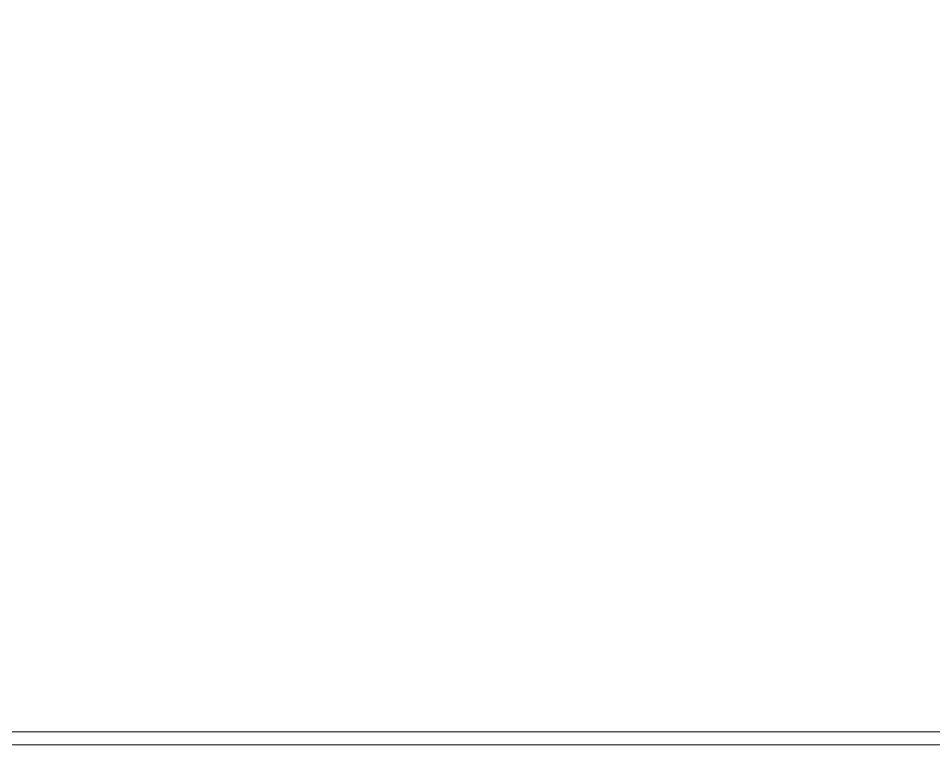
# Model space of a CAD drawing. Header units: millimetres. Extents: x -29997 to 27203, y -18342 to 4123.
# Drawn here: x -1096 to 13053, y -18342 to -7110 of the extents above; entities that cross this region are included whole.
import ezdxf

# ---------------------------------------------------------------- set-up
doc = ezdxf.new("R2010")
doc.units = ezdxf.units.MM
doc.layers.add('A-FLOR-OTLN', color=6, linetype='Continuous', lineweight=9)
doc.layers.add('A-WALL', color=2, linetype='Continuous', lineweight=9)

msp = doc.modelspace()

# ---------------------------------------------------------------- meshes
at = {"layer": 'A-FLOR-OTLN'}
mesh = msp.add_polyface(dxfattribs=at)
corners = [(27203, 4123, -300), (27203, -18342, -300), (-29997, -18342, -300), (-29997, 4123, -300)]
mesh.append_faces([[corners[k] for k in face] for face in [(3, 0, 1, 2)]])
mesh = msp.add_polyface(dxfattribs=at)
corners = [(27203, 4123), (-29997, 4123), (-29997, -18342), (27203, -18342)]
mesh.append_faces([[corners[k] for k in face] for face in [(2, 3, 0, 1)]])
mesh = msp.add_polyface(dxfattribs=at)
corners = [(-29997, -18342, -300), (27203, -18342, -300), (27203, -18342), (-29997, -18342)]
mesh.append_faces([[corners[k] for k in face] for face in [(0, 1, 2, 3)]])
at = {"layer": 'A-WALL'}
mesh = msp.add_polyface(dxfattribs=at)
corners = [(27203, -18142), (-29797, -18142), (-29797, -18142, 800), (27203, -18142, 800)]
mesh.append_faces([[corners[k] for k in face] for face in [(3, 0, 1, 2)]])
mesh = msp.add_polyface(dxfattribs=at)
corners = [(-29797, -18142), (27203, -18142), (27203, -18342), (-29797, -18342)]
mesh.append_faces([[corners[k] for k in face] for face in [(3, 0, 1, 2)]])
mesh = msp.add_polyface(dxfattribs=at)
corners = [(27203, -18142, 800), (-29797, -18142, 800), (-29797, -18342, 800), (27203, -18342, 800)]
mesh.append_faces([[corners[k] for k in face] for face in [(0, 1, 2, 3)]])
mesh = msp.add_polyface(dxfattribs=at)
corners = [(27203, -18342), (27203, -18342, 800), (-29797, -18342, 800), (-29797, -18342)]
mesh.append_faces([[corners[k] for k in face] for face in [(2, 3, 0, 1)]])

doc.saveas('drawing.dxf')
